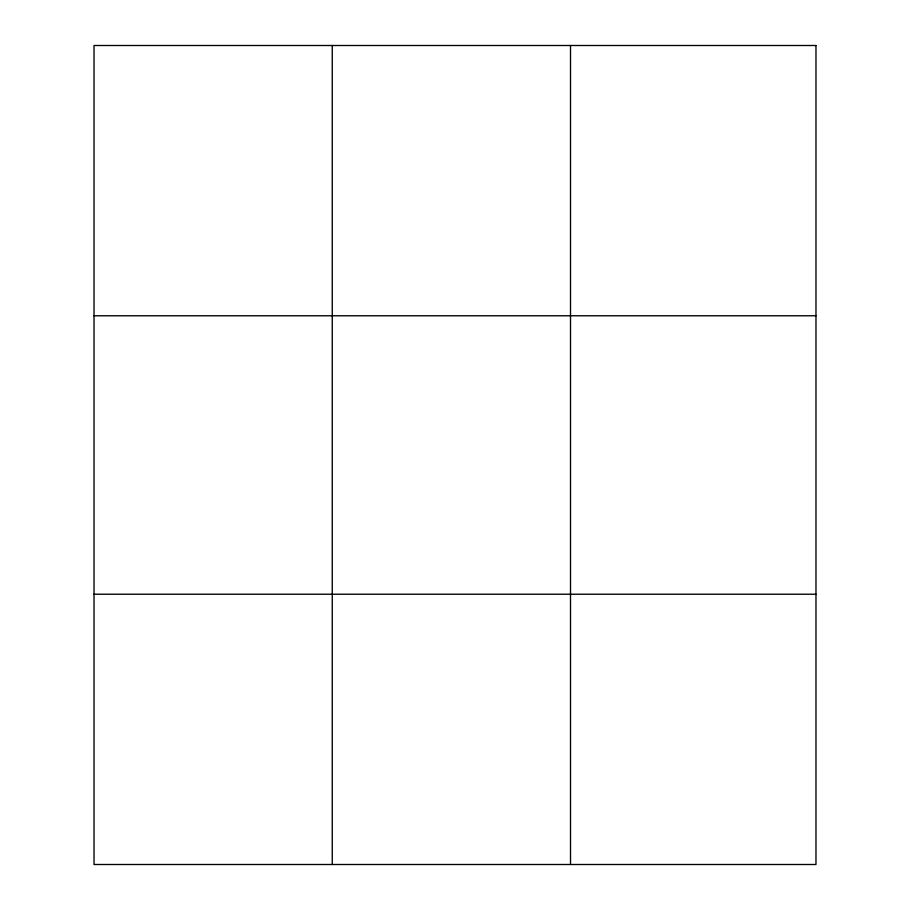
<?xml version="1.0" encoding="UTF-8"?>
<svg xmlns="http://www.w3.org/2000/svg" width="910" height="910" viewBox="0 0 910 910"><rect width="100%" height="100%" fill="white"/><g stroke="black" fill="none" stroke-linecap="round" stroke-linejoin="round"><path stroke-width="1.36" d="M332.264 864.5L332.264 45.5M570.513 864.5L570.513 45.5M94.026 315.77L815.974 315.77M94.026 594.23L815.974 594.23M815.974 45.5L815.974 864.5L94.026 864.5L94.026 45.5L815.974 45.5"/></g></svg>
